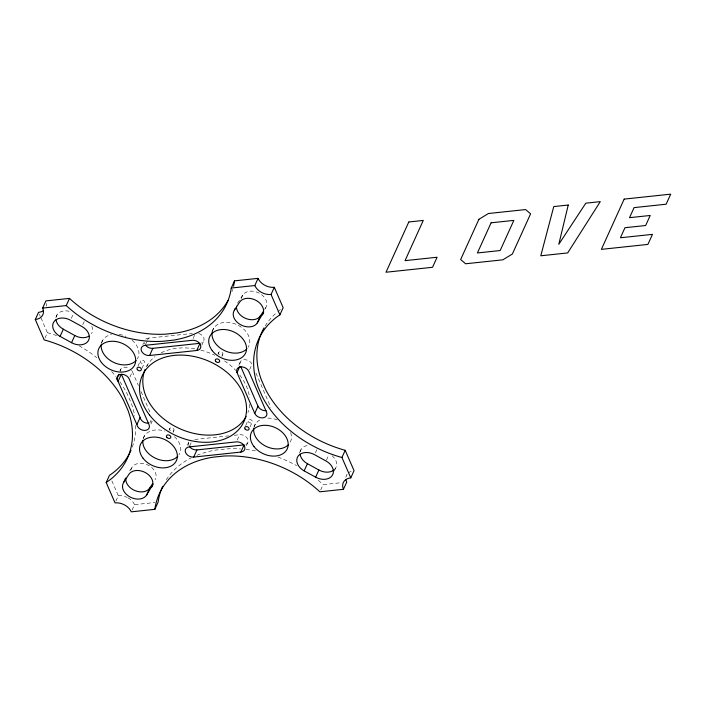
<?xml version="1.0" encoding="UTF-8"?>
<svg xmlns="http://www.w3.org/2000/svg" width="706" height="706" viewBox="0 0 706 706"><rect width="100%" height="100%" fill="white"/><g stroke="black" fill="none" stroke-linecap="round" stroke-linejoin="round"><path stroke-width="0.53" stroke-dasharray="3.53 2.65" d="M44.972 338.103L47.417 332.711L40.666 317.188M55.836 317.479L57.062 314.788M71.288 318.406L73.327 313.914M82.752 324.725L84.385 321.133M101.196 343.593L102.829 340.001M119.914 370.915L120.735 369.123M142.868 344.554L143.68 342.754M129.922 377.039L132.357 371.656A6.566 4.783 24.4 0 0 131.59 370.359M145.577 344.413L147.201 340.821M147.607 339.93L148.428 338.13L192.279 333.47M137.988 366.114L140.432 360.722M142.003 368.32L144.448 362.937A2.294 1.677 24.4 0 0 142.224 360.051A2.294 1.677 24.4 0 0 140.644 362.505A2.294 1.677 24.4 0 0 144.448 362.937M146.76 366.458L147.572 364.658M149.857 422.885L151.075 420.194M143.274 438.497L144.492 435.805M115.872 501.11L118.317 495.727L111.566 480.204M150.916 423.979L152.143 421.288A6.566 4.783 24.4 0 1 150.069 422.885M130.857 469.931L132.084 467.24A13.132 9.566 24.4 0 1 148.754 465.466A13.132 9.566 24.4 0 1 155.02 479.877M193.126 338.509L194.759 334.918M201.89 344.969L203.522 341.377M212.444 330.92L213.662 328.228M132.093 510.05L134.528 504.666L154.888 502.495M169.052 430.201L169.864 428.401M173.067 432.407L173.879 430.616M241.161 298.647L242.793 295.055A13.132 9.566 24.4 0 1 259.464 293.29A13.132 9.566 24.4 0 1 265.73 307.692L264.918 309.493M217.916 354.2L218.728 352.409M221.931 356.415L222.743 354.615M187.39 445.239L189.014 441.647M189.685 445.998L191.317 442.406M238.813 365.258L240.437 361.675M249.624 369.591L252.068 364.208A6.566 4.783 24.4 0 0 243.958 359.733A6.566 4.783 24.4 0 0 240.278 365.461M237.234 440.094L239.678 434.711A6.566 4.783 24.4 0 1 247.453 438.514A6.566 4.783 24.4 0 1 245.564 444.559M245.723 425.471L248.159 420.088M250.145 426.786L252.174 422.294A2.294 1.677 24.4 0 0 249.95 419.408A2.294 1.677 24.4 0 0 248.38 421.861A2.294 1.677 24.4 0 0 252.174 422.294M254.107 426.724L255.334 424.032M246.412 445.654L247.63 442.962M299.512 452.864L301.144 449.281M315.37 452.89L317.003 449.298M326.428 460.109L328.872 454.726M320.683 490.008L323.119 484.625L341.342 482.692M334.326 470.928L335.544 468.237M345.79 477.247L347.017 474.556A13.132 9.566 24.4 0 0 346.064 476.859M129.772 470.831L132.084 467.24M242.793 295.055L237.587 303.148A13.132 9.566 24.4 0 0 236.634 305.46M264.573 309.493L265.73 307.692M194.732 439.485L228.718 435.876M234.198 435.293L239.678 434.711M255.96 373.147L269.789 404.962A6.566 4.783 24.4 0 1 270.107 407.591M132.357 371.656L138.429 385.608M141.032 391.583L150.131 412.516M39.404 314.276L40.242 316.217M348.755 472.676A13.132 9.566 24.4 0 1 351.156 471.352M166.289 479.727A102.741 74.898 24.4 0 1 191.114 457.912M196.939 455.273A102.741 74.898 24.4 0 1 215.983 450.049L227.032 448.875A102.741 74.898 24.4 0 1 240.64 448.972M245.988 449.44A102.741 74.898 24.4 0 1 255.466 450.843M278.014 457.109A102.741 74.898 24.4 0 1 296.599 465.616M318.274 480.362A102.741 74.898 24.4 0 1 323.119 484.625M118.317 495.727A13.132 9.566 24.4 0 1 127.186 497.43M127.945 497.827A13.132 9.566 24.4 0 1 134.528 504.666M47.417 332.711A102.741 74.898 24.4 0 1 56.577 335.579M79.063 345.755A102.741 74.898 24.4 0 1 96.766 357.642M111.672 371.568A102.741 74.898 24.4 0 1 115.881 376.492M119.914 381.849A102.741 74.898 24.4 0 1 127.186 393.86L131.342 403.408A102.741 74.898 24.4 0 1 134.731 416.028M135.702 425.409A102.741 74.898 24.4 0 1 132.234 447.251M46.658 303.58A13.132 9.566 24.4 0 1 46.552 306.157M232.653 289.46A102.741 74.898 24.4 0 1 231.983 291.56M265.174 325.951A102.741 74.898 24.4 0 1 277.052 312.255M277.882 311.558A102.741 74.898 24.4 0 1 280.467 309.555M332.076 455.732A13.132 9.566 24.4 0 1 334.467 469.543M300.191 451.584A13.132 9.566 24.4 0 1 308.178 445.407M253.895 427.501A19.724 14.376 24.4 0 1 261.547 419.232M267.786 418.111A19.724 14.376 24.4 0 1 277.573 420.035M290.66 432.646A19.724 14.376 24.4 0 1 289.787 443.015M120.196 371.568A6.566 4.783 24.4 0 1 129.066 368.232M101.629 342.56A19.724 14.376 24.4 0 1 111.583 334.476M119.19 334.362A19.724 14.376 24.4 0 1 126.021 336.418M132.057 340.213A19.724 14.376 24.4 0 1 137.282 358.992M56.109 317.1A13.132 9.566 24.4 0 1 70.582 311.655M91.78 326.172A13.132 9.566 24.4 0 1 91.462 333.744M212.232 331.696A19.724 14.376 24.4 0 1 236.386 324.433A19.724 14.376 24.4 0 1 248.115 347.211M219.337 354.597A2.294 1.677 24.4 0 1 219.787 351.756A2.294 1.677 24.4 0 1 222.937 353.918A2.294 1.677 24.4 0 1 219.822 354.933M198.81 333.497A6.566 4.783 24.4 0 1 203.919 338.262A6.566 4.783 24.4 0 1 201.448 342.975M144.739 343.848A6.566 4.783 24.4 0 1 144.368 342.507M145.771 339.127A6.566 4.783 24.4 0 1 148.428 338.13M170.473 430.589A2.294 1.677 24.4 0 1 170.923 427.748A2.294 1.677 24.4 0 1 174.073 429.91A2.294 1.677 24.4 0 1 170.967 430.925M143.3 438.364A19.724 14.376 24.4 0 1 164.807 431.11M174.47 436.67A19.724 14.376 24.4 0 1 178.945 454.788M188.855 445.433A6.566 4.783 24.4 0 1 188.537 442.803M146.495 366.485A55.783 40.666 24.4 0 1 154.958 356.68M161.162 352.806A55.783 40.666 24.4 0 1 196.444 349.143M200.778 350.123A55.783 40.666 24.4 0 1 214.721 355.233M224.579 360.934A55.783 40.666 24.4 0 1 235.733 370.412M239.802 375.16A55.783 40.666 24.4 0 1 249.553 397.566M249.721 404.264A55.783 40.666 24.4 0 1 247.894 412.648"/><path stroke-width="1.06" d="M264.062 327.84A102.741 74.898 24.4 0 0 261.273 379.607L265.421 389.165A102.741 74.898 24.4 0 0 345.19 450.304L354.05 470.681L350.794 477.865A13.132 9.566 24.4 0 0 343.443 489.302L319.862 491.808A102.741 74.898 24.4 0 0 223.776 456.05L212.727 457.223A102.741 74.898 24.4 0 0 154.852 509.335L131.272 511.841A13.132 9.566 24.4 0 0 115.06 502.901L106.191 482.533A102.741 74.898 24.4 0 0 128.086 410.592L123.929 401.034A102.741 74.898 24.4 0 0 44.16 339.895L35.3 319.518L38.556 312.343A13.132 9.566 24.4 0 0 43.128 310.852M35.3 319.518A13.132 9.566 24.4 0 0 42.66 308.081L45.916 300.897L69.488 298.391A102.741 74.898 24.4 0 0 165.575 334.15L176.632 332.976A102.741 74.898 24.4 0 0 227.994 300.491M42.66 308.081L66.232 305.574L69.488 298.391M60.072 336.374A13.132 9.566 24.4 0 1 53.806 321.971A13.132 9.566 24.4 0 1 70.476 320.197L81.94 326.516A13.132 9.566 24.4 0 1 88.206 340.927A13.132 9.566 24.4 0 1 71.535 342.692L60.072 336.374L63.328 329.199A13.132 9.566 24.4 0 1 55.995 319.677M71.535 342.692L74.792 335.518A13.132 9.566 24.4 0 0 89 336.127M118.979 374.259L116.94 378.743L117.32 380.084L118.087 381.381L121.344 374.198L140.141 417.414A6.566 4.783 24.4 0 0 148.622 423.221M149.593 355.497L152.849 348.323L200.001 343.31L196.745 350.494L149.593 355.497A6.566 4.783 24.4 0 1 141.482 351.032A6.566 4.783 24.4 0 1 145.171 345.313L192.314 340.301A6.566 4.783 24.4 0 1 200.425 344.775A6.566 4.783 24.4 0 1 196.745 350.494M106.191 482.533L109.448 475.35A102.741 74.898 24.4 0 0 130.998 450.287M136.885 424.588L116.94 378.743A6.566 4.783 24.4 0 1 121.785 374.321A6.566 4.783 24.4 0 1 129.101 378.831L149.045 424.677A6.566 4.783 24.4 0 1 144.58 430.439A6.566 4.783 24.4 0 1 136.885 424.588L140.141 417.414M152.981 484.36L146.557 495.144A13.132 9.566 24.4 0 1 129.895 496.918A13.132 9.566 24.4 0 1 123.621 482.507L125.659 478.024M66.232 305.574A102.741 74.898 24.4 0 0 162.318 341.325L173.376 340.151A102.741 74.898 24.4 0 0 231.25 288.039L234.507 280.864L258.078 278.358A13.132 9.566 24.4 0 0 274.299 287.298L283.159 307.675L279.903 314.85A102.741 74.898 24.4 0 0 258.008 386.791L262.164 396.348A102.741 74.898 24.4 0 0 341.933 457.488L350.794 477.865M146.557 495.144L149.813 487.961L152.708 483.469M263.691 312.184L257.266 322.96A13.132 9.566 24.4 0 1 240.596 324.734A13.132 9.566 24.4 0 1 234.33 310.322L235.151 308.531M231.25 288.039L254.822 285.542L258.078 278.358M154.852 509.335L158.109 502.16A102.741 74.898 24.4 0 1 162.654 486.39M193.7 457.082L196.956 449.907L244.108 444.895L240.852 452.078L193.7 457.082A6.566 4.783 24.4 0 1 185.599 452.617A6.566 4.783 24.4 0 1 189.279 446.898L236.422 441.885A6.566 4.783 24.4 0 1 244.532 446.36A6.566 4.783 24.4 0 1 240.852 452.078M257.266 322.96L260.523 315.785L263.417 311.293M279.903 314.85L271.042 294.473L274.299 287.298M237.022 372.636A6.566 4.783 24.4 0 1 240.702 366.917A6.566 4.783 24.4 0 1 248.812 371.382L266.533 412.136A6.566 4.783 24.4 0 1 262.853 417.855A6.566 4.783 24.4 0 1 254.751 413.389L237.022 372.636L239.872 366.352M254.751 413.389L258.008 406.206L240.711 366.449M304.154 470.867A13.132 9.566 24.4 0 1 297.888 456.455A13.132 9.566 24.4 0 1 314.558 454.682L326.022 461A13.132 9.566 24.4 0 1 332.288 475.412A13.132 9.566 24.4 0 1 315.626 477.185L304.154 470.867L307.41 463.683A13.132 9.566 24.4 0 1 300.076 454.17M315.626 477.185L318.883 470.002A13.132 9.566 24.4 0 0 333.814 470.108M341.933 457.488L345.19 450.304M343.443 489.302L346.699 482.119A13.132 9.566 24.4 0 1 345.949 479.445M123.621 482.507L128.827 474.414A13.132 9.566 24.4 0 1 145.498 472.649A13.132 9.566 24.4 0 1 151.764 487.052M234.33 310.322L239.537 302.239A13.132 9.566 24.4 0 1 256.207 300.465A13.132 9.566 24.4 0 1 262.473 314.876M63.328 329.199L74.792 335.518M307.41 463.683L318.883 470.002M271.042 294.473A13.132 9.566 24.4 0 1 254.822 285.542M234.507 280.864A102.741 74.898 24.4 0 1 233.51 286.274M288.613 444.524A19.724 14.376 24.4 0 1 266.462 446.545A19.724 14.376 24.4 0 1 253.736 428.436M136.108 360.492A19.724 14.376 24.4 0 1 113.966 362.522A19.724 14.376 24.4 0 1 101.232 344.413M260.523 315.785A13.132 9.566 24.4 0 1 245.926 318.53A13.132 9.566 24.4 0 1 236.501 306.289M246.95 348.72A19.724 14.376 24.4 0 1 224.217 350.467A19.724 14.376 24.4 0 1 212.232 331.696M152.849 348.323A6.566 4.783 24.4 0 1 145.515 345.146M177.78 456.297A19.724 14.376 24.4 0 1 155.629 458.326A19.724 14.376 24.4 0 1 142.894 440.217M149.813 487.961A13.132 9.566 24.4 0 1 135.217 490.705A13.132 9.566 24.4 0 1 125.792 478.474M196.956 449.907A6.566 4.783 24.4 0 1 189.623 446.73M246.12 416.531A55.783 40.666 24.4 0 1 178.742 428.198A55.783 40.666 24.4 0 1 145.109 369.379M266.109 410.68A6.566 4.783 24.4 0 1 258.008 406.206M568.233 205.04L558.79 244.311L585.812 203.178L600.285 201.642L567.668 252.933L540.787 255.793L553.76 206.584L568.233 205.04M408.8 221.984L386.005 272.234L432.531 267.292L437.093 257.24L405.041 260.646L423.273 220.44L408.8 221.984M478.897 219.319L460.665 259.517L465.616 263.779L502.84 259.826L512.362 254.028L530.594 213.83L525.635 209.567L488.42 213.521L478.897 219.319M491.094 222.805L477.415 252.96L500.166 250.542L513.844 220.387L491.094 222.805M624.175 199.101L601.38 249.359L647.905 244.408L652.468 234.366L620.415 237.763L624.969 227.711L645.646 225.523L650.208 215.471L629.531 217.669L634.085 207.617L666.137 204.21L670.7 194.159L624.175 199.101M101.417 362.452A19.724 14.376 24.4 0 0 134.025 366.167A19.724 14.376 24.4 0 0 114.946 341.404A19.724 14.376 24.4 0 0 101.417 362.452M137.388 369.679A2.294 1.677 24.4 0 0 141.191 370.12A2.294 1.677 24.4 0 0 138.967 367.235A2.294 1.677 24.4 0 0 137.388 369.679M212.25 350.679A19.724 14.376 24.4 0 0 244.858 354.394A19.724 14.376 24.4 0 0 225.788 329.631A19.724 14.376 24.4 0 0 212.25 350.679M215.692 361.366A2.294 1.677 24.4 0 0 219.487 361.799A2.294 1.677 24.4 0 0 217.263 358.913A2.294 1.677 24.4 0 0 215.692 361.366M143.08 458.256A19.724 14.376 24.4 0 0 175.688 461.971A19.724 14.376 24.4 0 0 156.617 437.208A19.724 14.376 24.4 0 0 143.08 458.256M166.828 437.358A2.294 1.677 24.4 0 0 170.623 437.791A2.294 1.677 24.4 0 0 168.399 434.905A2.294 1.677 24.4 0 0 166.828 437.358M253.922 446.483A19.724 14.376 24.4 0 0 286.521 450.199A19.724 14.376 24.4 0 0 267.45 425.436A19.724 14.376 24.4 0 0 253.922 446.483M245.123 429.045A2.294 1.677 24.4 0 0 248.918 429.477A2.294 1.677 24.4 0 0 246.694 426.592A2.294 1.677 24.4 0 0 245.123 429.045M149.54 415.031A55.783 40.666 24.4 0 0 241.779 425.541A55.783 40.666 24.4 0 0 187.822 355.497A55.783 40.666 24.4 0 0 149.54 415.031"/></g></svg>
